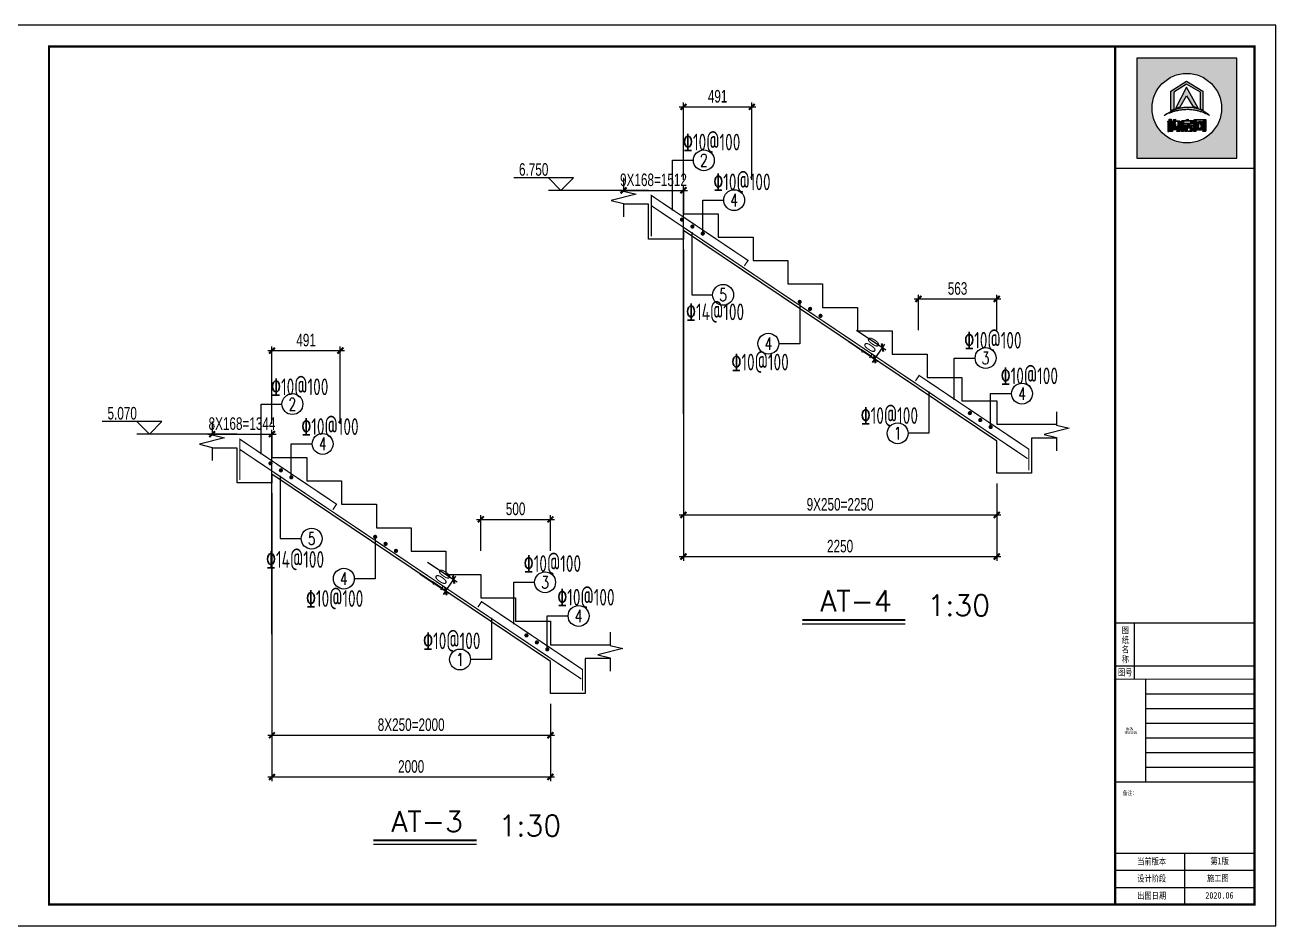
# Model space of a CAD drawing. Header units: millimetres. Extents: x -807114 to 558292, y -468455 to -61603.
# Drawn here: x 528345 to 558292, y -197048 to -175484 of the extents above; entities that cross this region are included whole.
import ezdxf
from ezdxf.enums import TextEntityAlignment as Align

# ---------------------------------------------------------------- set-up
doc = ezdxf.new("R2010")
doc.units = ezdxf.units.MM
doc.header["$LTSCALE"] = 1000
for name, color, linetype in [('DIM', 3, 'Continuous'), ('NUM', 7, 'Continuous'), ('PUB_TEXT', 3, 'Continuous'), ('PUB_TITLE', 4, 'Continuous'), ('REIN', 1, 'Continuous'), ('STAIR_DE', 7, 'Continuous'), ('TEXT', 7, 'Continuous'), ('THIN', 7, 'Continuous')]:
    doc.layers.add(name, color=color, linetype=linetype)
doc.styles.add('HCJG_Dim', font='HCJG.shx', dxfattribs={"width": 0.7, "bigfont": 'hztxt.shx'})
doc.styles.add('HCJG_Label', font='HCJG.shx', dxfattribs={"width": 0.7, "bigfont": 'hztxt.shx'})
doc.styles.add('HCJG_Norm', font='txt.shx', dxfattribs={"bigfont": 'hztxt.shx'})
doc.styles.add('HCJG_Num', font='txt.shx', dxfattribs={"width": 0.7, "bigfont": 'hztxt.shx'})
doc.styles.add('TSSD_Norm', font='Tssdeng.shx', dxfattribs={"width": 0.7, "bigfont": 'hztxt.shx'})
doc.styles.add('ZDBOX', font='simsun.ttc', dxfattribs={"width": 0.7})
doc.styles.add('宋体', font='simsun.ttc', dxfattribs={"width": 0.8})
doc.dimstyles.new('HCJG_30_100', dxfattribs={"dimtxt": 300, "dimasz": 100, "dimexe": 100, "dimexo": 250, "dimgap": 100, "dimtad": 1, "dimdec": 0, "dimlfac": 0.3, "dimzin": 0, "dimdsep": 46, "dimtxsty": 'HCJG_Dim', "dimblk": 'ArchTick', "dimcen": 0, "dimdle": 100, "dimclrd": 3, "dimclre": 3, "dimclrt": 7, "dimadec": 0, "dimazin": 0, "dimtfac": 1, "dimtdec": 0, "dimtix": 1, "dimtmove": 2, "dimatfit": 3, "dimfxl": 1, "dimtolj": 1, "dimtzin": 0, "dimarcsym": 0})

# ---------------------------------------------------------------- blocks, each defined once
blk = doc.blocks.new('sadasfafa')
h = blk.add_hatch(color=252)
h.dxf.hatch_style = 1
h.paths.add_polyline_path([(1853311, -2488040), (1853311, -2490368), (1855639, -2490368), (1855639, -2488040)])
h.paths.add_polyline_path([(1855286, -2489204, 1), (1853664, -2489204, 1)], flags=16)
edge = h.paths.add_edge_path(flags=0)
edge.add_spline(control_points=[(1853945, -2489376), (1853935, -2489385), (1854022, -2489327), (1854064, -2489324), (1854178, -2489280), (1854273, -2489257), (1854375, -2489242), (1854470, -2489236), (1854555, -2489239), (1854630, -2489250), (1854700, -2489259), (1854781, -2489280), (1854854, -2489303), (1854917, -2489335), (1854967, -2489354), (1854993, -2489368), (1855014, -2489382), (1854982, -2489354), (1854965, -2489332), (1854910, -2489297), (1854854, -2489260), (1854784, -2489234), (1854713, -2489206), (1854640, -2489189), (1854569, -2489179), (1854497, -2489176), (1854414, -2489178), (1854321, -2489198), (1854229, -2489222), (1854147, -2489257), (1854080, -2489292), (1854021, -2489325), (1853977, -2489352), (1853953, -2489369), (1853945, -2489376)], knot_values=[0, 0, 0, 0, 114.670179, 423.637006, 763.89867, 1083.683754, 1343.405239, 1688.07646, 1952.326814, 2113.699055, 2375.693807, 2595.188681, 2872.839541, 3068.155951, 3238.592156, 3348.056762, 3361.095167, 3431.805845, 3527.265261, 3733.200323, 3952.805082, 4160.23278, 4398.128766, 4650.488133, 4837.16968, 5050.428326, 5308.684497, 5588.159898, 5913.430939, 6163.12325, 6398.139207, 6601.625078, 6772.549769, 6871.149972, 6871.149972, 6871.149972, 6871.149972], degree=3, periodic=1)
h.paths.add_polyline_path([(1854530, -2489580), (1854534, -2489580), (1854534, -2489603), (1854618, -2489603), (1854618, -2489621), (1854481, -2489621), (1854481, -2489650), (1854589, -2489650), (1854599, -2489656), (1854606, -2489666), (1854606, -2489733), (1854600, -2489742), (1854590, -2489750), (1854506, -2489750), (1854514, -2489740), (1854518, -2489731), (1854552, -2489731), (1854558, -2489728), (1854560, -2489721), (1854560, -2489675), (1854558, -2489670), (1854553, -2489667), (1854481, -2489667), (1854481, -2489750), (1854436, -2489750), (1854436, -2489626), (1854433, -2489621), (1854406, -2489621), (1854406, -2489603), (1854488, -2489603), (1854488, -2489590)], flags=0)
h.paths.add_polyline_path([(1854486, -2489468), (1854506, -2489461), (1854506, -2489485), (1854510, -2489489), (1854601, -2489489), (1854609, -2489494), (1854615, -2489502), (1854615, -2489556), (1854607, -2489564), (1854599, -2489569), (1854401, -2489569), (1854394, -2489573), (1854394, -2489750), (1854349, -2489750), (1854349, -2489504), (1854355, -2489495), (1854367, -2489489), (1854462, -2489489), (1854462, -2489474)], flags=0)
h.paths.add_polyline_path([(1854394, -2489554), (1854394, -2489512), (1854404, -2489506), (1854562, -2489506), (1854570, -2489513), (1854570, -2489554)], flags=0)
h.paths.add_polyline_path([(1854214, -2489569), (1854203, -2489632), (1854193, -2489683), (1854194, -2489689), (1854218, -2489689), (1854220, -2489683), (1854214, -2489633), (1854254, -2489614), (1854263, -2489686), (1854263, -2489700), (1854255, -2489709), (1854159, -2489709), (1854150, -2489702), (1854148, -2489692), (1854173, -2489569)], flags=0)
h.paths.add_polyline_path([(1854187, -2489466), (1854213, -2489458), (1854207, -2489496), (1854296, -2489496), (1854305, -2489498), (1854312, -2489505), (1854314, -2489513), (1854314, -2489733), (1854310, -2489741), (1854301, -2489750), (1854231, -2489750), (1854238, -2489741), (1854243, -2489730), (1854261, -2489730), (1854268, -2489727), (1854270, -2489720), (1854270, -2489531), (1854270, -2489526), (1854267, -2489521), (1854260, -2489516), (1854202, -2489516), (1854201, -2489534), (1854196, -2489558), (1854150, -2489558), (1854159, -2489535), (1854165, -2489504), (1854167, -2489471)], flags=0)
h.paths.add_polyline_path([(1854140, -2489544), (1854140, -2489750), (1854114, -2489750), (1854114, -2489544)], flags=0)
h.paths.add_polyline_path([(1854056, -2489544), (1854053, -2489750), (1854031, -2489750), (1854031, -2489544)], flags=0)
h.paths.add_polyline_path([(1854107, -2489459), (1854107, -2489508), (1854139, -2489508), (1854139, -2489527), (1854107, -2489527), (1854107, -2489750), (1854062, -2489750), (1854062, -2489527), (1854029, -2489527), (1854029, -2489508), (1854062, -2489508), (1854062, -2489459)], flags=0)
h.paths.add_polyline_path([(1854209, -2489211), (1854471, -2488714), (1854743, -2489200), (1854618, -2489155), (1854470, -2488913), (1854318, -2489172)], flags=0)
h.paths.add_polyline_path([(1854102, -2488808), (1854470, -2488575), (1854848, -2488810), (1854848, -2489247), (1854790, -2489223), (1854790, -2488832), (1854471, -2488643), (1854168, -2488829), (1854168, -2489231), (1854102, -2489257)], flags=0)
h.paths.add_polyline_path([(1854685, -2489750), (1854641, -2489750), (1854641, -2489488), (1854641, -2489484), (1854646, -2489475), (1854656, -2489467), (1854898, -2489467), (1854907, -2489471), (1854916, -2489478), (1854916, -2489731), (1854908, -2489743), (1854902, -2489750), (1854847, -2489750), (1854858, -2489732), (1854866, -2489731), (1854869, -2489724), (1854869, -2489718), (1854867, -2489718), (1854836, -2489718), (1854826, -2489684), (1854814, -2489718), (1854746, -2489718), (1854736, -2489684), (1854722, -2489718), (1854689, -2489718), (1854689, -2489709), (1854691, -2489709), (1854720, -2489621), (1854685, -2489512)], flags=0)
h.paths.add_polyline_path([(1854779, -2489518), (1854809, -2489621), (1854781, -2489709), (1854777, -2489709), (1854750, -2489621), (1854775, -2489518)], flags=0)
h = blk.add_hatch(color=7)
h.dxf.hatch_style = 1
h.paths.add_polyline_path([(1854102, -2489257), (1854168, -2489231), (1854168, -2488829), (1854471, -2488643), (1854790, -2488832), (1854790, -2489223), (1854848, -2489247), (1854848, -2488810), (1854470, -2488575), (1854102, -2488808)])
h = blk.add_hatch(color=7)
h.dxf.hatch_style = 1
h.paths.add_polyline_path([(1854318, -2489172), (1854470, -2488913), (1854618, -2489155), (1854743, -2489200), (1854471, -2488714), (1854209, -2489211)])
h = blk.add_hatch(color=7)
h.dxf.hatch_style = 1
edge = h.paths.add_edge_path()
edge.add_spline(control_points=[(1853945, -2489376), (1853953, -2489369), (1853977, -2489352), (1854021, -2489325), (1854080, -2489292), (1854147, -2489257), (1854229, -2489222), (1854321, -2489198), (1854414, -2489178), (1854497, -2489176), (1854569, -2489179), (1854640, -2489189), (1854713, -2489206), (1854784, -2489234), (1854854, -2489260), (1854910, -2489297), (1854965, -2489332), (1854982, -2489354), (1855014, -2489382), (1854993, -2489368), (1854967, -2489354), (1854917, -2489335), (1854854, -2489303), (1854781, -2489280), (1854700, -2489259), (1854630, -2489250), (1854555, -2489239), (1854470, -2489236), (1854375, -2489242), (1854273, -2489257), (1854178, -2489280), (1854064, -2489324), (1854022, -2489327), (1853935, -2489385), (1853945, -2489376)], knot_values=[0, 0, 0, 0, 98.600203, 269.524894, 473.010766, 708.026723, 957.719033, 1282.990074, 1562.465475, 1820.721647, 2033.980292, 2220.661839, 2473.021206, 2710.917192, 2918.34489, 3137.949649, 3343.884711, 3439.344127, 3510.054805, 3523.09321, 3632.557816, 3802.994021, 3998.310431, 4275.961291, 4495.456165, 4757.450917, 4918.823158, 5183.073513, 5527.744733, 5787.466218, 6107.251302, 6447.512966, 6756.479793, 6871.149972, 6871.149972, 6871.149972, 6871.149972], degree=3, periodic=1)
h = blk.add_hatch(color=7)
h.dxf.hatch_style = 1
h.paths.add_polyline_path([(1854062, -2489459), (1854062, -2489508), (1854029, -2489508), (1854029, -2489527), (1854062, -2489527), (1854062, -2489750), (1854107, -2489750), (1854107, -2489527), (1854139, -2489527), (1854139, -2489508), (1854107, -2489508), (1854107, -2489459)])
h = blk.add_hatch(color=7)
h.dxf.hatch_style = 1
h.paths.add_polyline_path([(1854031, -2489544), (1854031, -2489750), (1854053, -2489750), (1854056, -2489544)])
h = blk.add_hatch(color=7)
h.dxf.hatch_style = 1
h.paths.add_polyline_path([(1854114, -2489544), (1854114, -2489750), (1854140, -2489750), (1854140, -2489544)])
h = blk.add_hatch(color=7)
h.dxf.hatch_style = 1
h.paths.add_polyline_path([(1854173, -2489569), (1854148, -2489692), (1854150, -2489702), (1854159, -2489709), (1854255, -2489709), (1854263, -2489700), (1854263, -2489686), (1854254, -2489614), (1854214, -2489633), (1854220, -2489683), (1854218, -2489689), (1854194, -2489689), (1854193, -2489683), (1854203, -2489632), (1854214, -2489569)])
h = blk.add_hatch(color=7)
h.dxf.hatch_style = 1
h.paths.add_polyline_path([(1854167, -2489471), (1854165, -2489504), (1854159, -2489535), (1854150, -2489558), (1854196, -2489558), (1854201, -2489534), (1854202, -2489516), (1854260, -2489516), (1854267, -2489521), (1854270, -2489526), (1854270, -2489531), (1854270, -2489720), (1854268, -2489727), (1854261, -2489730), (1854243, -2489730), (1854238, -2489741), (1854231, -2489750), (1854301, -2489750), (1854310, -2489741), (1854314, -2489733), (1854314, -2489513), (1854312, -2489505), (1854305, -2489498), (1854296, -2489496), (1854207, -2489496), (1854213, -2489458), (1854187, -2489466)])
h = blk.add_hatch(color=7)
h.dxf.hatch_style = 1
h.paths.add_polyline_path([(1854462, -2489474), (1854462, -2489489), (1854367, -2489489), (1854355, -2489495), (1854349, -2489504), (1854349, -2489750), (1854394, -2489750), (1854394, -2489573), (1854401, -2489569), (1854599, -2489569), (1854607, -2489564), (1854615, -2489556), (1854615, -2489502), (1854609, -2489494), (1854601, -2489489), (1854510, -2489489), (1854506, -2489485), (1854506, -2489461), (1854486, -2489468)])
h.paths.add_polyline_path([(1854394, -2489554), (1854394, -2489512), (1854404, -2489506), (1854562, -2489506), (1854570, -2489513), (1854570, -2489554)], flags=16)
h = blk.add_hatch(color=7)
h.dxf.hatch_style = 1
h.paths.add_polyline_path([(1854488, -2489590), (1854488, -2489603), (1854406, -2489603), (1854406, -2489621), (1854433, -2489621), (1854436, -2489626), (1854436, -2489750), (1854481, -2489750), (1854481, -2489667), (1854553, -2489667), (1854558, -2489670), (1854560, -2489675), (1854560, -2489721), (1854558, -2489728), (1854552, -2489731), (1854518, -2489731), (1854514, -2489740), (1854506, -2489750), (1854590, -2489750), (1854600, -2489742), (1854606, -2489733), (1854606, -2489666), (1854599, -2489656), (1854589, -2489650), (1854481, -2489650), (1854481, -2489621), (1854618, -2489621), (1854618, -2489603), (1854534, -2489603), (1854534, -2489580), (1854530, -2489580)])
h = blk.add_hatch(color=7)
h.dxf.hatch_style = 1
h.paths.add_polyline_path([(1854685, -2489512), (1854685, -2489493), (1854693, -2489483), (1854862, -2489483), (1854869, -2489491), (1854869, -2489724), (1854866, -2489731), (1854858, -2489732), (1854847, -2489750), (1854902, -2489750), (1854908, -2489743), (1854916, -2489731), (1854916, -2489478), (1854907, -2489471), (1854898, -2489467), (1854656, -2489467), (1854646, -2489475), (1854641, -2489484), (1854641, -2489488), (1854641, -2489750), (1854685, -2489750)])
h = blk.add_hatch(color=7)
h.dxf.hatch_style = 1
h.paths.add_polyline_path([(1854866, -2489709), (1854840, -2489621), (1854866, -2489512), (1854836, -2489512), (1854824, -2489558), (1854808, -2489512), (1854745, -2489512), (1854734, -2489557), (1854719, -2489512), (1854689, -2489512), (1854720, -2489621), (1854691, -2489709), (1854689, -2489709), (1854689, -2489710), (1854689, -2489718), (1854722, -2489718), (1854736, -2489684), (1854746, -2489718), (1854814, -2489718), (1854826, -2489684), (1854836, -2489718), (1854867, -2489718), (1854867, -2489709)])
h.paths.add_polyline_path([(1854779, -2489518), (1854809, -2489621), (1854781, -2489709), (1854777, -2489709), (1854750, -2489621), (1854775, -2489518)], flags=16)
for points in [[(1855639, -2488040), (1853311, -2488040), (1853311, -2490368), (1855639, -2490368)], [(1854102, -2489257), (1854102, -2488808), (1854470, -2488575), (1854848, -2488810), (1854848, -2489247), (1854790, -2489223), (1854790, -2488832), (1854471, -2488643), (1854168, -2488829), (1854168, -2489231)], [(1854209, -2489211), (1854318, -2489172), (1854470, -2488913), (1854618, -2489155), (1854743, -2489200), (1854471, -2488714)], [(1854062, -2489459), (1854107, -2489459), (1854107, -2489508), (1854139, -2489508), (1854139, -2489527), (1854107, -2489527), (1854107, -2489750), (1854062, -2489750), (1854062, -2489527), (1854029, -2489527), (1854029, -2489508), (1854062, -2489508)], [(1854056, -2489544), (1854031, -2489544), (1854031, -2489750), (1854053, -2489750)], [(1854114, -2489544), (1854140, -2489544), (1854140, -2489750), (1854114, -2489750)], [(1854462, -2489474), (1854486, -2489468), (1854506, -2489461), (1854506, -2489485), (1854510, -2489489), (1854601, -2489489), (1854609, -2489494), (1854615, -2489502), (1854615, -2489556), (1854607, -2489564), (1854599, -2489569), (1854401, -2489569), (1854394, -2489573), (1854394, -2489750), (1854349, -2489750), (1854349, -2489504), (1854355, -2489495), (1854367, -2489489), (1854462, -2489489)], [(1854394, -2489554), (1854570, -2489554), (1854570, -2489513), (1854562, -2489506), (1854404, -2489506), (1854394, -2489512)], [(1854488, -2489590), (1854530, -2489580), (1854534, -2489580), (1854534, -2489603), (1854618, -2489603), (1854618, -2489621), (1854481, -2489621), (1854481, -2489650), (1854589, -2489650), (1854599, -2489656), (1854606, -2489666), (1854606, -2489733), (1854600, -2489742), (1854590, -2489750), (1854506, -2489750), (1854514, -2489740), (1854518, -2489731), (1854552, -2489731), (1854558, -2489728), (1854560, -2489721), (1854560, -2489675), (1854558, -2489670), (1854553, -2489667), (1854481, -2489667), (1854481, -2489750), (1854436, -2489750), (1854436, -2489626), (1854433, -2489621), (1854406, -2489621), (1854406, -2489603), (1854488, -2489603)], [(1854641, -2489750), (1854641, -2489488), (1854641, -2489484), (1854646, -2489475), (1854656, -2489467), (1854898, -2489467), (1854907, -2489471), (1854916, -2489478), (1854916, -2489731), (1854908, -2489743), (1854902, -2489750), (1854847, -2489750), (1854858, -2489732), (1854866, -2489731), (1854869, -2489724), (1854869, -2489491), (1854862, -2489483), (1854693, -2489483), (1854685, -2489493), (1854685, -2489750)], [(1854775, -2489518), (1854779, -2489518), (1854809, -2489621), (1854781, -2489709), (1854777, -2489709), (1854750, -2489621)]]:
    blk.add_lwpolyline(points, close=True)
for points in [[(1854173, -2489569), (1854214, -2489569), (1854203, -2489632), (1854193, -2489683), (1854194, -2489689), (1854218, -2489689), (1854220, -2489683), (1854214, -2489633), (1854254, -2489614), (1854263, -2489686), (1854263, -2489700), (1854255, -2489709), (1854159, -2489709), (1854150, -2489702), (1854148, -2489692), (1854173, -2489569)], [(1854167, -2489471), (1854187, -2489466), (1854213, -2489458), (1854207, -2489496), (1854296, -2489496), (1854305, -2489498), (1854312, -2489505), (1854314, -2489513), (1854314, -2489733), (1854310, -2489741), (1854301, -2489750), (1854231, -2489750), (1854238, -2489741), (1854243, -2489730), (1854261, -2489730), (1854268, -2489727), (1854270, -2489720), (1854270, -2489531), (1854270, -2489526), (1854267, -2489521), (1854260, -2489516), (1854202, -2489516), (1854201, -2489534), (1854196, -2489558), (1854150, -2489558), (1854150, -2489558), (1854159, -2489535), (1854165, -2489504), (1854167, -2489471)], [(1854866, -2489709), (1854866, -2489709), (1854867, -2489709), (1854867, -2489718), (1854836, -2489718), (1854826, -2489684), (1854814, -2489718), (1854746, -2489718), (1854736, -2489684), (1854722, -2489718), (1854689, -2489718), (1854689, -2489710), (1854689, -2489709), (1854691, -2489709), (1854720, -2489621), (1854689, -2489512)]]:
    blk.add_lwpolyline(points)
at = {"color": 7}
blk.add_lwpolyline([(1854689, -2489512), (1854719, -2489512), (1854734, -2489557), (1854745, -2489512), (1854808, -2489512), (1854824, -2489558), (1854836, -2489512), (1854866, -2489512), (1854840, -2489621), (1854866, -2489709)], dxfattribs=at)
blk.add_circle((1854475, -2489204), 811)
at = {"start_tangent": (-0.74079, -0.671736), "end_tangent": (-0.74079, -0.671736)}
blk.add_spline([(1853945, -2489376), (1853977, -2489357), (1854071, -2489318), (1854178, -2489282), (1854280, -2489257), (1854365, -2489245), (1854479, -2489238), (1854566, -2489241), (1854619, -2489248), (1854704, -2489261), (1854775, -2489279), (1854861, -2489308), (1854920, -2489335), (1854972, -2489357), (1855003, -2489375), (1855007, -2489377), (1854990, -2489361), (1854968, -2489339), (1854913, -2489299), (1854851, -2489261), (1854787, -2489235), (1854714, -2489208), (1854633, -2489189), (1854572, -2489180), (1854501, -2489177), (1854416, -2489181), (1854326, -2489198), (1854222, -2489227), (1854146, -2489259), (1854077, -2489294), (1854019, -2489327), (1853971, -2489357), (1853945, -2489376)], degree=3, dxfattribs=at)
blk = doc.blocks.new('HC_REINO')
at = {"layer": 'NUM'}
blk.add_circle((0, 0), 0.5, dxfattribs=at)
at = {"style": 'HCJG_Num', "width": 0.7}
blk.add_attdef('A', text='', height=0.6, dxfattribs=at).set_placement((0, 0), align=Align.MIDDLE_CENTER)
blk = doc.blocks.new('ArchTick')
at = {"color": 0, "const_width": 0.5}
blk.add_lwpolyline([(-0.71, -0.71), (0.71, 0.71)], dxfattribs=at)
blk = doc.blocks.new('*D10042')
at = {"layer": 'Defpoints', "color": 0}
for p in [(540923, -187316), (539256, -188316), (540923, -188316)]:
    blk.add_point(p, dxfattribs=at)
at = {"layer": 'DIM', "color": 3, "lineweight": -2}
for p, q in [((539156, -187316), (541023, -187316)), ((539256, -188066), (539256, -187216)), ((540923, -188066), (540923, -187216))]:
    blk.add_line(p, q, dxfattribs=at)
at = {"layer": 'DIM', "color": 3, "linetype": 'ByBlock', "lineweight": -2, "xscale": 100, "yscale": 100, "zscale": 100, "rotation": 180}
blk.add_blockref('ArchTick', (539256, -187316), dxfattribs=at)
at = {"layer": 'DIM', "color": 3, "linetype": 'ByBlock', "lineweight": -2, "xscale": 100, "yscale": 100, "zscale": 100}
blk.add_blockref('ArchTick', (540923, -187316), dxfattribs=at)
at = {"layer": 'DIM', "color": 7, "insert": (540089, -187066), "char_height": 300, "attachment_point": 5, "style": 'HCJG_Dim'}
blk.add_mtext('\\A1;500', dxfattribs=at)
blk = doc.blocks.new('_ArchTick')
at = {"color": 0, "linetype": 'ByBlock', "const_width": 0.15}
blk.add_lwpolyline([(-0.5, -0.5), (0.5, 0.5)], dxfattribs=at)
blk = doc.blocks.new('*D10043')
at = {"layer": 'Defpoints', "color": 0}
for p in [(532823, -185276), (534256, -185276), (534256, -190316)]:
    blk.add_point(p, dxfattribs=at)
at = {"layer": 'DIM', "color": 3, "lineweight": -2}
for p, q in [((532823, -185026), (532823, -185176)), ((532723, -185276), (534356, -185276)), ((532823, -185276), (532723, -185276)), ((534256, -190066), (534256, -185176)), ((534256, -185276), (534356, -185276))]:
    blk.add_line(p, q, dxfattribs=at)
at = {"layer": 'DIM', "color": 3, "linetype": 'ByBlock', "lineweight": -2, "xscale": 100, "yscale": 100, "zscale": 100}
blk.add_blockref('ArchTick', (532823, -185276), dxfattribs=at)
at = {"layer": 'DIM', "color": 3, "linetype": 'ByBlock', "lineweight": -2, "xscale": 100, "yscale": 100, "zscale": 100, "rotation": 180}
blk.add_blockref('ArchTick', (534256, -185276), dxfattribs=at)
at = {"layer": 'DIM', "color": 7, "insert": (533539, -185026), "char_height": 300, "attachment_point": 5, "style": 'HCJG_Dim'}
blk.add_mtext('\\A1;8X168=1344', dxfattribs=at)
blk = doc.blocks.new('*D10044')
at = {"layer": 'Defpoints', "color": 0}
for p in [(537775, -188201), (537589, -188477), (538605, -188758)]:
    blk.add_point(p, dxfattribs=at)
at = {"layer": 'DIM', "color": 3, "lineweight": -2}
for p, q in [((537983, -188340), (538688, -188814)), ((537797, -188617), (538502, -189091)), ((538364, -189118), (538661, -188675)), ((538605, -188758), (538661, -188675)), ((538419, -189035), (538364, -189118))]:
    blk.add_line(p, q, dxfattribs=at)
at = {"layer": 'DIM', "color": 3, "linetype": 'ByBlock', "lineweight": -2, "xscale": 100, "yscale": 100, "zscale": 100}
for p, rotation in [((538605, -188758), 236.0989752693996), ((538419, -189035), 56.09897526939957)]:
    blk.add_blockref('ArchTick', p, dxfattribs=dict(at, rotation=rotation))
at = {"layer": 'DIM', "color": 7, "insert": (538305, -188757), "char_height": 300, "attachment_point": 5, "rotation": 56.099, "style": 'HCJG_Dim'}
blk.add_mtext('\\A1;100', dxfattribs=at)
blk = doc.blocks.new('*D10045')
at = {"layer": 'Defpoints', "color": 0}
for p in [(534256, -186442), (540923, -191482), (540923, -193482)]:
    blk.add_point(p, dxfattribs=at)
at = {"layer": 'DIM', "color": 3, "lineweight": -2}
for p, q in [((534256, -186692), (534256, -193582)), ((540923, -191732), (540923, -193582)), ((534156, -193482), (541023, -193482))]:
    blk.add_line(p, q, dxfattribs=at)
at = {"layer": 'DIM', "color": 3, "linetype": 'ByBlock', "lineweight": -2, "xscale": 100, "yscale": 100, "zscale": 100, "rotation": 180}
blk.add_blockref('ArchTick', (534256, -193482), dxfattribs=at)
at = {"layer": 'DIM', "color": 3, "linetype": 'ByBlock', "lineweight": -2, "xscale": 100, "yscale": 100, "zscale": 100}
blk.add_blockref('ArchTick', (540923, -193482), dxfattribs=at)
at = {"layer": 'DIM', "color": 7, "insert": (537589, -193232), "char_height": 300, "attachment_point": 5, "style": 'HCJG_Dim'}
blk.add_mtext('\\A1;2000', dxfattribs=at)
blk = doc.blocks.new('*D10046')
at = {"layer": 'Defpoints', "color": 0}
for p in [(534256, -191482), (540923, -191482), (540923, -192482)]:
    blk.add_point(p, dxfattribs=at)
at = {"layer": 'DIM', "color": 3, "lineweight": -2}
for p, q in [((534256, -191732), (534256, -192582)), ((540923, -191732), (540923, -192582)), ((534156, -192482), (541023, -192482))]:
    blk.add_line(p, q, dxfattribs=at)
at = {"layer": 'DIM', "color": 3, "linetype": 'ByBlock', "lineweight": -2, "xscale": 100, "yscale": 100, "zscale": 100, "rotation": 180}
blk.add_blockref('ArchTick', (534256, -192482), dxfattribs=at)
at = {"layer": 'DIM', "color": 3, "linetype": 'ByBlock', "lineweight": -2, "xscale": 100, "yscale": 100, "zscale": 100}
blk.add_blockref('ArchTick', (540923, -192482), dxfattribs=at)
at = {"layer": 'DIM', "color": 7, "insert": (537589, -192232), "char_height": 300, "attachment_point": 5, "style": 'HCJG_Dim'}
blk.add_mtext('\\A1;8X250=2000', dxfattribs=at)
blk = doc.blocks.new('*D10047')
at = {"layer": 'Defpoints', "color": 0}
for p in [(535893, -183276), (534256, -185276), (535893, -185276)]:
    blk.add_point(p, dxfattribs=at)
at = {"layer": 'DIM', "color": 3, "lineweight": -2}
for p, q in [((534156, -183276), (535993, -183276)), ((534256, -185026), (534256, -183176)), ((535893, -185026), (535893, -183176))]:
    blk.add_line(p, q, dxfattribs=at)
at = {"layer": 'DIM', "color": 3, "linetype": 'ByBlock', "lineweight": -2, "xscale": 100, "yscale": 100, "zscale": 100, "rotation": 180}
blk.add_blockref('ArchTick', (534256, -183276), dxfattribs=at)
at = {"layer": 'DIM', "color": 3, "linetype": 'ByBlock', "lineweight": -2, "xscale": 100, "yscale": 100, "zscale": 100}
blk.add_blockref('ArchTick', (535893, -183276), dxfattribs=at)
at = {"layer": 'DIM', "color": 7, "insert": (535074, -183026), "char_height": 300, "attachment_point": 5, "style": 'HCJG_Dim'}
blk.add_mtext('\\A1;491', dxfattribs=at)
blk = doc.blocks.new('*D10048')
at = {"layer": 'Defpoints', "color": 0}
for p in [(551607, -182041), (549732, -183041), (551607, -183041)]:
    blk.add_point(p, dxfattribs=at)
at = {"layer": 'DIM', "color": 3, "lineweight": -2}
for p, q in [((549632, -182041), (551707, -182041)), ((549732, -182791), (549732, -181941)), ((551607, -182791), (551607, -181941))]:
    blk.add_line(p, q, dxfattribs=at)
at = {"layer": 'DIM', "color": 3, "linetype": 'ByBlock', "lineweight": -2, "xscale": 100, "yscale": 100, "zscale": 100, "rotation": 180}
blk.add_blockref('ArchTick', (549732, -182041), dxfattribs=at)
at = {"layer": 'DIM', "color": 3, "linetype": 'ByBlock', "lineweight": -2, "xscale": 100, "yscale": 100, "zscale": 100}
blk.add_blockref('ArchTick', (551607, -182041), dxfattribs=at)
at = {"layer": 'DIM', "color": 7, "insert": (550669, -181791), "char_height": 300, "attachment_point": 5, "style": 'HCJG_Dim'}
blk.add_mtext('\\A1;563', dxfattribs=at)
blk = doc.blocks.new('*D10049')
at = {"layer": 'Defpoints', "color": 0}
for p in [(548043, -182646), (547857, -182923), (548873, -183204)]:
    blk.add_point(p, dxfattribs=at)
at = {"layer": 'DIM', "color": 3, "lineweight": -2}
for p, q in [((548250, -182786), (548956, -183260)), ((548064, -183062), (548770, -183536)), ((548631, -183564), (548928, -183121)), ((548873, -183204), (548928, -183121)), ((548687, -183481), (548631, -183564))]:
    blk.add_line(p, q, dxfattribs=at)
at = {"layer": 'DIM', "color": 3, "linetype": 'ByBlock', "lineweight": -2, "xscale": 100, "yscale": 100, "zscale": 100}
for p, rotation in [((548873, -183204), 236.0989752693996), ((548687, -183481), 56.09897526939957)]:
    blk.add_blockref('ArchTick', p, dxfattribs=dict(at, rotation=rotation))
at = {"layer": 'DIM', "color": 7, "insert": (548572, -183203), "char_height": 300, "attachment_point": 5, "rotation": 56.099, "style": 'HCJG_Dim'}
blk.add_mtext('\\A1;100', dxfattribs=at)
blk = doc.blocks.new('*D10050')
at = {"layer": 'Defpoints', "color": 0}
for p in [(542673, -179441), (544107, -179441), (544107, -185041)]:
    blk.add_point(p, dxfattribs=at)
at = {"layer": 'DIM', "color": 3, "lineweight": -2}
for p, q in [((542673, -179191), (542673, -179341)), ((544107, -184791), (544107, -179341)), ((542573, -179441), (544207, -179441)), ((542673, -179441), (542573, -179441)), ((544107, -179441), (544207, -179441))]:
    blk.add_line(p, q, dxfattribs=at)
at = {"layer": 'DIM', "color": 3, "linetype": 'ByBlock', "lineweight": -2, "xscale": 100, "yscale": 100, "zscale": 100}
blk.add_blockref('ArchTick', (542673, -179441), dxfattribs=at)
at = {"layer": 'DIM', "color": 3, "linetype": 'ByBlock', "lineweight": -2, "xscale": 100, "yscale": 100, "zscale": 100, "rotation": 180}
blk.add_blockref('ArchTick', (544107, -179441), dxfattribs=at)
at = {"layer": 'DIM', "color": 7, "insert": (543390, -179191), "char_height": 300, "attachment_point": 5, "style": 'HCJG_Dim'}
blk.add_mtext('\\A1;9X168=1512', dxfattribs=at)
blk = doc.blocks.new('*D10051')
at = {"layer": 'Defpoints', "color": 0}
for p in [(544107, -180608), (551607, -186208), (551607, -188208)]:
    blk.add_point(p, dxfattribs=at)
at = {"layer": 'DIM', "color": 3, "lineweight": -2}
for p, q in [((544107, -180858), (544107, -188308)), ((551607, -186458), (551607, -188308)), ((544007, -188208), (551707, -188208))]:
    blk.add_line(p, q, dxfattribs=at)
at = {"layer": 'DIM', "color": 3, "linetype": 'ByBlock', "lineweight": -2, "xscale": 100, "yscale": 100, "zscale": 100, "rotation": 180}
blk.add_blockref('ArchTick', (544107, -188208), dxfattribs=at)
at = {"layer": 'DIM', "color": 3, "linetype": 'ByBlock', "lineweight": -2, "xscale": 100, "yscale": 100, "zscale": 100}
blk.add_blockref('ArchTick', (551607, -188208), dxfattribs=at)
at = {"layer": 'DIM', "color": 7, "insert": (547857, -187958), "char_height": 300, "attachment_point": 5, "style": 'HCJG_Dim'}
blk.add_mtext('\\A1;2250', dxfattribs=at)
blk = doc.blocks.new('*D10052')
at = {"layer": 'Defpoints', "color": 0}
for p in [(544107, -186208), (551607, -186208), (551607, -187208)]:
    blk.add_point(p, dxfattribs=at)
at = {"layer": 'DIM', "color": 3, "lineweight": -2}
for p, q in [((544107, -186458), (544107, -187308)), ((551607, -186458), (551607, -187308)), ((544007, -187208), (551707, -187208))]:
    blk.add_line(p, q, dxfattribs=at)
at = {"layer": 'DIM', "color": 3, "linetype": 'ByBlock', "lineweight": -2, "xscale": 100, "yscale": 100, "zscale": 100, "rotation": 180}
blk.add_blockref('ArchTick', (544107, -187208), dxfattribs=at)
at = {"layer": 'DIM', "color": 3, "linetype": 'ByBlock', "lineweight": -2, "xscale": 100, "yscale": 100, "zscale": 100}
blk.add_blockref('ArchTick', (551607, -187208), dxfattribs=at)
at = {"layer": 'DIM', "color": 7, "insert": (547857, -186958), "char_height": 300, "attachment_point": 5, "style": 'HCJG_Dim'}
blk.add_mtext('\\A1;9X250=2250', dxfattribs=at)
blk = doc.blocks.new('*D10053')
at = {"layer": 'Defpoints', "color": 0}
for p in [(545743, -177441), (544107, -179441), (545743, -179441)]:
    blk.add_point(p, dxfattribs=at)
at = {"layer": 'DIM', "color": 3, "lineweight": -2}
for p, q in [((544007, -177441), (545843, -177441)), ((544107, -179191), (544107, -177341)), ((545743, -179191), (545743, -177341))]:
    blk.add_line(p, q, dxfattribs=at)
at = {"layer": 'DIM', "color": 3, "linetype": 'ByBlock', "lineweight": -2, "xscale": 100, "yscale": 100, "zscale": 100, "rotation": 180}
blk.add_blockref('ArchTick', (544107, -177441), dxfattribs=at)
at = {"layer": 'DIM', "color": 3, "linetype": 'ByBlock', "lineweight": -2, "xscale": 100, "yscale": 100, "zscale": 100}
blk.add_blockref('ArchTick', (545743, -177441), dxfattribs=at)
at = {"layer": 'DIM', "color": 7, "insert": (544925, -177191), "char_height": 300, "attachment_point": 5, "style": 'HCJG_Dim'}
blk.add_mtext('\\A1;491', dxfattribs=at)

msp = doc.modelspace()

# ---------------------------------------------------------------- linework, layer by layer
for p, q in [((554903.5, -191143.4), (554903.5, -189795.7)), ((554441.4, -190822.5), (557778.7, -190822.5))]:
    msp.add_line(p, q)
at = {"const_width": 25.7}
for points in [[(554441.4, -178914.2), (557778.7, -178914.2)], [(554441.4, -189795.7), (557778.7, -189795.7)], [(554441.4, -191143.4), (557778.7, -191143.4)], [(554441.4, -193596.5), (557778.7, -193596.5)]]:
    msp.add_lwpolyline(points, dxfattribs=at)
at = {"layer": 'NUM', "const_width": 50}
for points in [[(549422.7, -189722.1), (546951.4, -189722.1)], [(539155.5, -194996.5), (536684.2, -194996.5)]]:
    msp.add_lwpolyline(points, dxfattribs=at)
at = {"layer": 'NUM'}
for points in [[(549416.9, -189822.1), (546951.4, -189822.1)], [(539149.7, -195096.5), (536684.2, -195096.5)]]:
    msp.add_lwpolyline(points, dxfattribs=at)
at = {"layer": 'PUB_TITLE'}
for p, q in [((554441.4, -195302.1), (557778.7, -195302.1)), ((556110.1, -196534.3), (556110.1, -195302.1)), ((554441.4, -195712.8), (557778.7, -195712.8)), ((554441.4, -196123.6), (557778.7, -196123.6))]:
    msp.add_line(p, q, dxfattribs=at)
for points in [[(527795, -197047.7), (558292.1, -197047.7), (558292.1, -175484.1), (527795, -175484.1)], [(528920.1, -196534.3), (557778.7, -196534.3), (557778.7, -175997.5), (528920.1, -175997.5)]]:
    msp.add_lwpolyline(points, close=True, dxfattribs=at)
at = {"layer": 'PUB_TITLE', "const_width": 51.3}
msp.add_lwpolyline([(528920.1, -196534.3), (557778.7, -196534.3), (557778.7, -175997.5), (528920.1, -175997.5)], close=True, dxfattribs=at)
msp.add_lwpolyline([(554441.4, -196534.3), (554441.4, -175997.5)], dxfattribs=at)
at = {"layer": 'PUB_TITLE'}
msp.add_lwpolyline([(554441.4, -193596.5), (557778.7, -193596.5)], dxfattribs=at)
for points in [[(555167.6, -191143.4), (555167.6, -191143.4), (555167.6, -193581.1), (555167.6, -193581.1)], [(555167.6, -191493.8), (555167.6, -191493.8), (557112.4, -191493.8), (557778.7, -191493.8)], [(555167.6, -191844.3), (555167.6, -191844.3), (557112.4, -191844.3), (557778.7, -191844.3)], [(555167.6, -192194.7), (555167.6, -192194.7), (557112.4, -192194.7), (557778.7, -192194.7)], [(555167.6, -192545.2), (555167.6, -192545.2), (557112.4, -192545.2), (557778.7, -192545.2)], [(555167.6, -192895.6), (555167.6, -192895.6), (557112.4, -192895.6), (557778.7, -192895.6)], [(555167.6, -193246.1), (555167.6, -193246.1), (557112.4, -193246.1), (557778.7, -193246.1)]]:
    msp.add_open_spline(points, degree=3, dxfattribs=at)
at = {"layer": 'REIN', "const_width": 30}
for points in [[(543338.2, -180542.9), (543338.2, -179563.2), (545652.9, -181118.7), (545564.6, -181250.1)], [(552346.2, -185861.5), (543342, -179810.7)], [(549661, -184002.8), (549749.3, -183871.4), (552374.9, -185635.9), (552374.9, -186142.9)], [(533487.7, -186377.3), (533487.7, -185397.7), (535802.4, -186953.1), (535714.1, -187084.5)], [(541662.3, -191136), (533491.5, -185645.2)], [(539185.5, -189417.3), (539273.8, -189285.9), (541691.1, -190910.3), (541691.1, -191417.3)]]:
    msp.add_lwpolyline(points, dxfattribs=at)
at = {"layer": 'REIN', "const_width": 50}
for points in [[(544047.1, -180140.7, 1), (544097.1, -180140.7, 1)], [(544296.1, -180308, 1), (544346.1, -180308, 1)], [(544545.1, -180475.3, 1), (544595.1, -180475.3, 1)], [(546865.2, -182110.8, 1), (546915.2, -182110.8, 1)], [(547114.2, -182278.1, 1), (547164.2, -182278.1, 1)], [(547363.2, -182445.4, 1), (547413.2, -182445.4, 1)], [(550938.8, -184772, 1), (550988.8, -184772, 1)], [(551187.8, -184939.3, 1), (551237.8, -184939.3, 1)], [(551436.8, -185106.6, 1), (551486.8, -185106.6, 1)], [(534196.6, -185975.1, 1), (534246.6, -185975.1, 1)], [(534445.6, -186142.5, 1), (534495.6, -186142.5, 1)], [(534694.6, -186309.8, 1), (534744.6, -186309.8, 1)], [(536702.2, -187735.2, 1), (536752.2, -187735.2, 1)], [(536951.2, -187902.6, 1), (537001.2, -187902.6, 1)], [(537200.2, -188069.9, 1), (537250.2, -188069.9, 1)], [(540324.4, -190093.1, 1), (540374.4, -190093.1, 1)], [(540573.4, -190260.4, 1), (540623.4, -190260.4, 1)], [(540822.4, -190427.7, 1), (540872.4, -190427.7, 1)]]:
    msp.add_lwpolyline(points, format="xyb", close=True, dxfattribs=at)
at = {"layer": 'STAIR_DE'}
for p, q in [((542673.2, -179441.2), (543273.2, -179441.2)), ((543273.2, -179441.2), (544106.6, -179441.2)), ((544106.6, -179441.2), (544106.6, -180001.2)), ((543273.2, -179774.6), (542673.2, -179774.6)), ((543273.2, -180607.9), (543273.2, -179774.6)), ((544106.6, -180001.2), (544939.9, -180001.2)), ((544939.9, -180001.2), (544939.9, -180561.2)), ((544106.6, -180402.8), (544106.6, -180607.9)), ((551606.6, -185442.8), (544106.6, -180402.8)), ((544939.9, -180561.2), (545773.2, -180561.2)), ((545773.2, -180561.2), (545773.2, -181121.2)), ((544106.6, -180607.9), (543273.2, -180607.9)), ((545773.2, -181121.2), (546606.6, -181121.2)), ((546606.6, -181121.2), (546606.6, -181681.2)), ((546606.6, -181681.2), (547439.9, -181681.2)), ((547439.9, -181681.2), (547439.9, -182241.2)), ((547439.9, -182241.2), (548273.2, -182241.2)), ((548273.2, -182241.2), (548273.2, -182801.2)), ((548273.2, -182801.2), (549106.6, -182801.2)), ((549106.6, -182801.2), (549106.6, -183361.2)), ((549106.6, -183361.2), (549939.9, -183361.2)), ((549939.9, -183361.2), (549939.9, -183921.2)), ((549939.9, -183921.2), (550773.2, -183921.2)), ((550773.2, -183921.2), (550773.2, -184481.2)), ((550773.2, -184481.2), (551606.6, -184481.2)), ((551606.6, -184481.2), (551606.6, -185041.2)), ((551606.6, -185041.2), (553039.9, -185041.2)), ((532822.7, -185275.7), (533422.7, -185275.7)), ((533422.7, -185275.7), (534256.1, -185275.7)), ((534256.1, -185275.7), (534256.1, -185835.7)), ((533422.7, -185609), (532822.7, -185609)), ((533422.7, -186442.3), (533422.7, -185609)), ((551606.6, -186207.9), (551606.6, -185442.8)), ((552439.9, -185374.6), (552439.9, -186207.9)), ((553039.9, -185374.6), (552439.9, -185374.6)), ((534256.1, -185835.7), (535089.4, -185835.7)), ((535089.4, -185835.7), (535089.4, -186395.7)), ((534256.1, -186237.3), (534256.1, -186442.3)), ((540922.7, -190717.3), (534256.1, -186237.3)), ((552439.9, -186207.9), (551606.6, -186207.9)), ((534256.1, -186442.3), (533422.7, -186442.3)), ((535089.4, -186395.7), (535922.7, -186395.7)), ((535922.7, -186395.7), (535922.7, -186955.7)), ((535922.7, -186955.7), (536756.1, -186955.7)), ((536756.1, -186955.7), (536756.1, -187515.7)), ((536756.1, -187515.7), (537589.4, -187515.7)), ((537589.4, -187515.7), (537589.4, -188075.7)), ((537589.4, -188075.7), (538422.7, -188075.7)), ((538422.7, -188075.7), (538422.7, -188635.7)), ((538422.7, -188635.7), (539256.1, -188635.7)), ((539256.1, -188635.7), (539256.1, -189195.7)), ((539256.1, -189195.7), (540089.4, -189195.7)), ((540089.4, -189195.7), (540089.4, -189755.7)), ((540089.4, -189755.7), (540922.7, -189755.7)), ((540922.7, -189755.7), (540922.7, -190315.7)), ((540922.7, -190315.7), (542356.1, -190315.7)), ((540922.7, -191482.3), (540922.7, -190717.3)), ((541756.1, -190649), (541756.1, -191482.3)), ((542356.1, -190649), (541756.1, -190649)), ((541756.1, -191482.3), (540922.7, -191482.3))]:
    msp.add_line(p, q, dxfattribs=at)
at = {"layer": 'TEXT'}
for p, q in [((543846.1, -178722.6), (544346.1, -178722.6)), ((543846.1, -179922.6), (543846.1, -178722.6)), ((544570.1, -179675.3), (545070.1, -179675.3)), ((544570.1, -180475.3), (544570.1, -179675.3)), ((544306.6, -180442.8), (544306.6, -181942.8)), ((544306.6, -181942.8), (544806.6, -181942.8)), ((546890.2, -182110.8), (546890.2, -183110.8)), ((546890.2, -183110.8), (546390.2, -183110.8)), ((550589.7, -183454.3), (551089.7, -183454.3)), ((550589.7, -184454.3), (550589.7, -183454.3)), ((549984.5, -184256.4), (549984.5, -185256.4)), ((551461.8, -184306.6), (551961.8, -184306.6)), ((551461.8, -185106.6), (551461.8, -184306.6)), ((533995.6, -184557), (534495.6, -184557)), ((533995.6, -185757), (533995.6, -184557)), ((549984.5, -185256.4), (549484.5, -185256.4)), ((534719.6, -185509.8), (535219.6, -185509.8)), ((534719.6, -186309.8), (534719.6, -185509.8)), ((534456.1, -186277.3), (534456.1, -187777.3)), ((536727.2, -187735.2), (536727.2, -188735.2)), ((534456.1, -187777.3), (534956.1, -187777.3)), ((536727.2, -188735.2), (536227.2, -188735.2)), ((540044.8, -188822.1), (540544.8, -188822.1)), ((540044.8, -189822.1), (540044.8, -188822.1)), ((539509, -189670.9), (539509, -190670.9)), ((540847.4, -189627.7), (541347.4, -189627.7)), ((540847.4, -190427.7), (540847.4, -189627.7)), ((539509, -190670.9), (539009, -190670.9))]:
    msp.add_line(p, q, dxfattribs=at)
at = {"layer": 'THIN'}
for p, q in [((541473.2, -179141.2), (540044.8, -179141.2)), ((541173.2, -179441.2), (540873.2, -179141.2)), ((541173.2, -179441.2), (541473.2, -179141.2)), ((543273.2, -179441.2), (540873.2, -179441.2)), ((531622.7, -184975.7), (530194.3, -184975.7)), ((531322.7, -185275.7), (531022.7, -184975.7)), ((531322.7, -185275.7), (531622.7, -184975.7)), ((533422.7, -185275.7), (531022.7, -185275.7))]:
    msp.add_line(p, q, dxfattribs=at)
for points in [[(542673.2, -179141.2), (542673.2, -179457.9), (542973.2, -179532.9), (542373.2, -179682.9), (542673.2, -179757.9), (542673.2, -180074.6)], [(553039.9, -184741.2), (553039.9, -185057.9), (553339.9, -185132.9), (552739.9, -185282.9), (553039.9, -185357.9), (553039.9, -185674.6)], [(532822.7, -184975.7), (532822.7, -185292.3), (533122.7, -185367.3), (532522.7, -185517.3), (532822.7, -185592.3), (532822.7, -185909)], [(542356.1, -190015.7), (542356.1, -190332.3), (542656.1, -190407.3), (542056.1, -190557.3), (542356.1, -190632.3), (542356.1, -190949)]]:
    msp.add_lwpolyline(points, dxfattribs=at)

# ---------------------------------------------------------------- block references
at = {"xscale": 1.026432, "yscale": 1.026432, "zscale": 1.026432}
msp.add_blockref('sadasfafa', (-1347334.6, 2377524.1), dxfattribs=at)
at = {"layer": 'NUM'}
ref = msp.add_blockref('HC_REINO', (544596.1, -178722.6), dxfattribs=dict(at, xscale=500, yscale=500, zscale=500))
ref.add_attrib('A', '2', dxfattribs={"color": 0, "height": 300, "style": 'HCJG_Num', "width": 0.7}).set_placement((544596.1, -178722.6), align=Align.MIDDLE_CENTER)
ref = msp.add_blockref('HC_REINO', (545320.1, -179675.3), dxfattribs=dict(at, xscale=500, yscale=500, zscale=500))
ref.add_attrib('A', '4', dxfattribs={"color": 0, "height": 300, "style": 'HCJG_Num', "width": 0.7}).set_placement((545320.1, -179675.3), align=Align.MIDDLE_CENTER)
ref = msp.add_blockref('HC_REINO', (545056.6, -181942.8), dxfattribs=dict(at, xscale=500, yscale=500, zscale=500))
ref.add_attrib('A', '5', dxfattribs={"color": 0, "height": 300, "style": 'HCJG_Num', "width": 0.7}).set_placement((545056.6, -181942.8), align=Align.MIDDLE_CENTER)
ref = msp.add_blockref('HC_REINO', (546140.2, -183110.8), dxfattribs=dict(at, xscale=500, yscale=500, zscale=500))
ref.add_attrib('A', '4', dxfattribs={"color": 0, "height": 300, "style": 'HCJG_Num', "width": 0.7}).set_placement((546140.2, -183110.8), align=Align.MIDDLE_CENTER)
ref = msp.add_blockref('HC_REINO', (551339.7, -183454.3), dxfattribs=dict(at, xscale=500, yscale=500, zscale=500))
ref.add_attrib('A', '3', dxfattribs={"color": 0, "height": 300, "style": 'HCJG_Num', "width": 0.7}).set_placement((551339.7, -183454.3), align=Align.MIDDLE_CENTER)
ref = msp.add_blockref('HC_REINO', (552211.8, -184306.6), dxfattribs=dict(at, xscale=500, yscale=500, zscale=500))
ref.add_attrib('A', '4', dxfattribs={"color": 0, "height": 300, "style": 'HCJG_Num', "width": 0.7}).set_placement((552211.8, -184306.6), align=Align.MIDDLE_CENTER)
ref = msp.add_blockref('HC_REINO', (534745.6, -184557), dxfattribs=dict(at, xscale=500, yscale=500, zscale=500))
ref.add_attrib('A', '2', dxfattribs={"color": 0, "height": 300, "style": 'HCJG_Num', "width": 0.7}).set_placement((534745.6, -184557), align=Align.MIDDLE_CENTER)
ref = msp.add_blockref('HC_REINO', (549234.5, -185256.4), dxfattribs=dict(at, xscale=500, yscale=500, zscale=500))
ref.add_attrib('A', '1', dxfattribs={"color": 0, "height": 300, "style": 'HCJG_Num', "width": 0.7}).set_placement((549234.5, -185256.4), align=Align.MIDDLE_CENTER)
ref = msp.add_blockref('HC_REINO', (535469.6, -185509.8), dxfattribs=dict(at, xscale=500, yscale=500, zscale=500))
ref.add_attrib('A', '4', dxfattribs={"color": 0, "height": 300, "style": 'HCJG_Num', "width": 0.7}).set_placement((535469.6, -185509.8), align=Align.MIDDLE_CENTER)
ref = msp.add_blockref('HC_REINO', (535206.1, -187777.3), dxfattribs=dict(at, xscale=500, yscale=500, zscale=500))
ref.add_attrib('A', '5', dxfattribs={"color": 0, "height": 300, "style": 'HCJG_Num', "width": 0.7}).set_placement((535206.1, -187777.3), align=Align.MIDDLE_CENTER)
ref = msp.add_blockref('HC_REINO', (535977.2, -188735.2), dxfattribs=dict(at, xscale=500, yscale=500, zscale=500))
ref.add_attrib('A', '4', dxfattribs={"color": 0, "height": 300, "style": 'HCJG_Num', "width": 0.7}).set_placement((535977.2, -188735.2), align=Align.MIDDLE_CENTER)
ref = msp.add_blockref('HC_REINO', (540794.8, -188822.1), dxfattribs=dict(at, xscale=500, yscale=500, zscale=500))
ref.add_attrib('A', '3', dxfattribs={"color": 0, "height": 300, "style": 'HCJG_Num', "width": 0.7}).set_placement((540794.8, -188822.1), align=Align.MIDDLE_CENTER)
ref = msp.add_blockref('HC_REINO', (541597.4, -189627.7), dxfattribs=dict(at, xscale=500, yscale=500, zscale=500))
ref.add_attrib('A', '4', dxfattribs={"color": 0, "height": 300, "style": 'HCJG_Num', "width": 0.7}).set_placement((541597.4, -189627.7), align=Align.MIDDLE_CENTER)
ref = msp.add_blockref('HC_REINO', (538759, -190670.9), dxfattribs=dict(at, xscale=500, yscale=500, zscale=500))
ref.add_attrib('A', '1', dxfattribs={"color": 0, "height": 300, "style": 'HCJG_Num', "width": 0.7}).set_placement((538759, -190670.9), align=Align.MIDDLE_CENTER)

# ---------------------------------------------------------------- texts
at = {"style": 'ZDBOX', "width": 0.8}
for s, height, p in [('纸', 154, (554686.4, -190199.8)), ('图', 154, (554686.4, -189967.4)), ('名', 154, (554686.4, -190424.2)), ('称', 154, (554686.4, -190660.4)), ('图号', 154.03, (554683.2, -190978.1)), ('备注：', 102.68, (554796.1, -193861))]:
    msp.add_text(s, height=height, dxfattribs=at).set_placement(p, align=Align.MIDDLE)
for s, p in [('当前版本', (554971.5, -195577.9)), ('第1版', (556722.3, -195570.9)), ('设计阶段', (554971.5, -195988.6)), ('施工图', (556641.9, -195981.6)), ('出图日期', (554971.5, -196399.4)), ('2020.06', (556601.7, -196392.3))]:
    msp.add_text(s, height=154.03, dxfattribs=at).set_placement(p)
at = {"layer": 'NUM', "style": 'HCJG_Norm'}
for s, p in [('AT-4', (547380.6, -189522.1)), ('1:30', (549948.4, -189622.1)), ('AT-3', (537113.5, -194796.5)), ('1:30', (539681.2, -194896.5))]:
    msp.add_text(s, height=500, dxfattribs=at).set_placement(p)
at = {"layer": 'PUB_TEXT', "color": 8, "style": '宋体', "width": 0.7}
msp.add_text('REVISION', height=65.27, dxfattribs=at).set_placement((554661.1, -192472.8), align=Align.BOTTOM_LEFT)
at = {"layer": 'PUB_TEXT', "color": 8, "style": '宋体'}
msp.add_text('修改', height=65.27, dxfattribs=at).set_placement((554696.7, -192365.7))
at = {"layer": 'TEXT', "style": 'TSSD_Norm', "width": 0.7}
for s, p in [('%%13110@100', (544096.1, -178485.8)), ('%%13110@100', (544820.1, -179438.6)), ('%%13114@100', (544169.1, -182549.4)), ('%%13110@100', (550828.3, -183228.9)), ('%%13110@100', (551700.4, -184081.2)), ('%%13110@100', (534234.2, -184343)), ('%%13110@100', (534958.2, -185295.8)), ('%%13114@100', (534113.5, -188475)), ('%%13110@100', (540283.4, -188573.9)), ('%%13110@100', (541086, -189379.6))]:
    msp.add_text(s, height=400, dxfattribs=at).set_placement(p)
for p in [(546628.8, -183751.5), (549723.1, -185031.1), (536443, -189410.2), (539247.6, -190422.7)]:
    msp.add_text('%%13110@100', height=400, dxfattribs=at).set_placement(p, align=Align.RIGHT)
at = {"layer": 'THIN', "style": 'HCJG_Label', "width": 0.7}
for s, p in [('6.750', (540873.2, -179091.2)), ('5.070', (531022.7, -184925.7))]:
    msp.add_text(s, height=300, dxfattribs=at).set_placement(p, align=Align.RIGHT)

# ---------------------------------------------------------------- dimensions: what is measured, and where the dimension line sits
at = {"layer": 'DIM'}
for base, p1, p2, picture, middle in [((545743.1, -177441.2), (544106.6, -179441.2), (545743.1, -179441.2), '*D10053', (544924.8, -177191.2)), ((551606.6, -188207.9), (544106.6, -180607.9), (551606.6, -186207.9), '*D10051', (547856.6, -187957.9)), ((551606.582557, -182041.223342), (549731.582557, -183041.223342), (551606.582557, -183041.223342), '*D10048', (550669.082557, -181791.223342)), ((535892.6, -183275.7), (534256.1, -185275.7), (535892.6, -185275.7), '*D10047', (535074.3, -183025.7)), ((540922.7, -193482.3), (534256.1, -186442.3), (540922.7, -191482.3), '*D10045', (537589.4, -193232.3)), ((540922.7, -187315.7), (539256.1, -188315.7), (540922.7, -188315.7), '*D10042', (540089.4, -187065.7))]:
    dim = msp.add_linear_dim(base=base, p1=p1, p2=p2, dimstyle='HCJG_30_100', dxfattribs=at)
    dim.commit()
    dim.dimension.update_dxf_attribs({"geometry": picture, "text_midpoint": middle})
for base, p1, p2, text, picture, middle in [((544106.6, -179441.2), (542673.2, -179441.2), (544106.6, -185041.2), '9X168=1512', '*D10050', (543389.9, -179191.2)), ((534256.1, -185275.7), (532822.7, -185275.7), (534256.1, -190315.7), '8X168=1344', '*D10043', (533539.4, -185025.7)), ((551606.6, -187207.9), (544106.6, -186207.9), (551606.6, -186207.9), '9X250=2250', '*D10052', (547856.6, -186957.9)), ((540922.7, -192482.3), (534256.1, -191482.3), (540922.7, -191482.3), '8X250=2000', '*D10046', (537589.4, -192232.3))]:
    dim = msp.add_linear_dim(base=base, p1=p1, p2=p2, text=text, dimstyle='HCJG_30_100', dxfattribs=at)
    dim.commit()
    dim.dimension.update_dxf_attribs({"geometry": picture, "text_midpoint": middle})
for p1, p2, picture, middle in [((547856.6, -182922.8), (548042.5, -182646.2), '*D10049', (548572, -183202.8)), ((537589.4, -188477.3), (537775.3, -188200.6), '*D10044', (538304.9, -188757.3))]:
    dim = msp.add_aligned_dim(p1=p1, p2=p2, distance=-1000, dimstyle='HCJG_30_100', dxfattribs=at)
    dim.commit()
    dim.dimension.update_dxf_attribs({"geometry": picture, "text_midpoint": middle})

doc.saveas('drawing.dxf')
